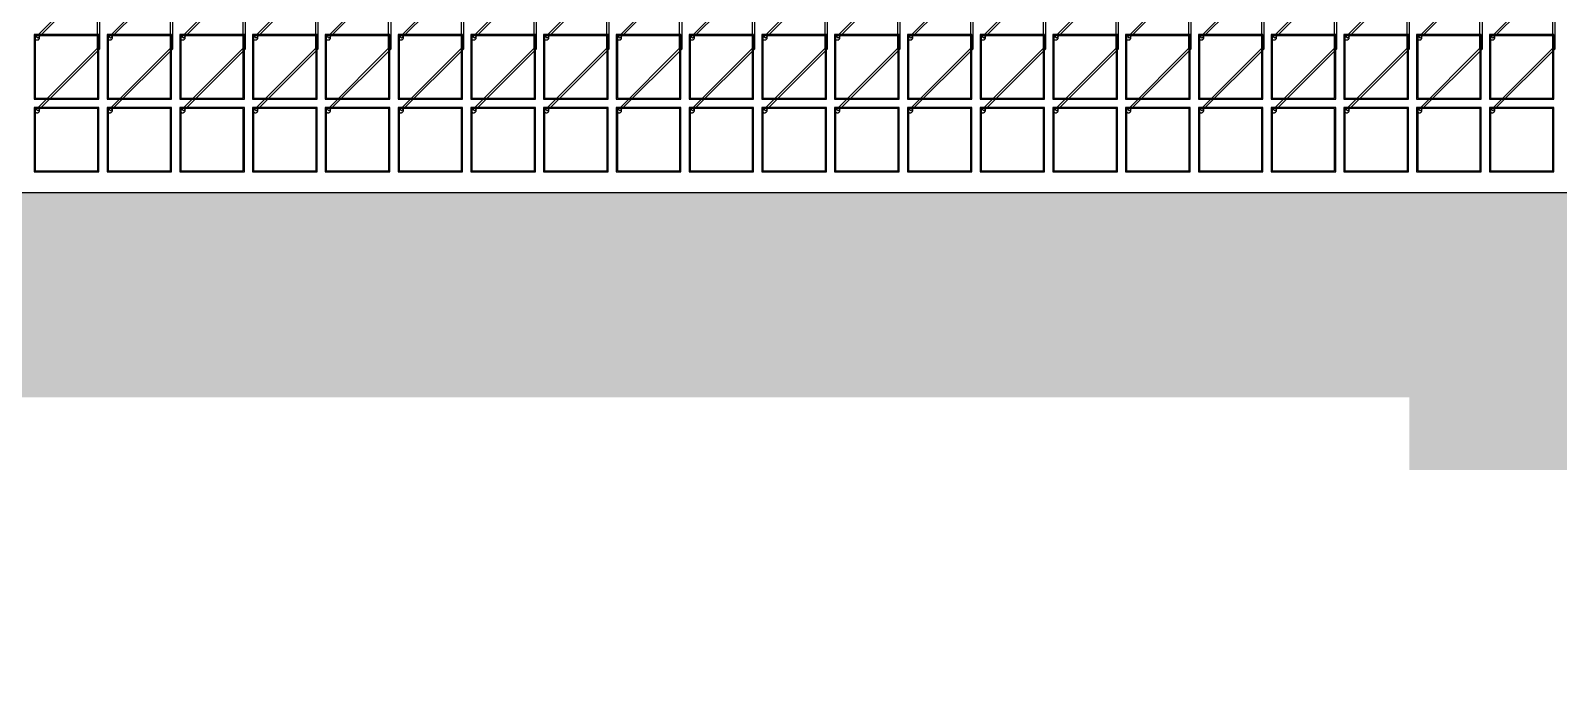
# Model space of a CAD drawing. Header units: metres. Extents: x -1210 to 4965, y 111 to 1966.
# Drawn here: x 351 to 1842, y 111 to 749 of the extents above; entities that cross this region are included whole.
import ezdxf

# ---------------------------------------------------------------- set-up
doc = ezdxf.new("R2010")
doc.units = ezdxf.units.M
for name, color, linetype in [('Etching', 1, 'CONTINUOUS'), ('EtchingPad', 2, 'CONTINUOUS'), ('Metal1', 4, 'CONTINUOUS'), ('Metal2', 3, 'CONTINUOUS'), ('Polyimide', 7, 'CONTINUOUS'), ('Polyimide_Negative', 5, 'CONTINUOUS')]:
    doc.layers.add(name, color=color, linetype=linetype)

msp = doc.modelspace()

# ---------------------------------------------------------------- hatches: boundary and pattern name
at = {"layer": 'Polyimide_Negative'}
h = msp.add_hatch(color=5, dxfattribs=at)
h.paths.add_polyline_path([(-1210.2, 1965.5), (4965.2, 1965.5), (4965.2, 320), (1697, 320), (1697, 391), (-14.1, 391), (-19.7, 378.7), (-34.5, 350.9), (-51.1, 324.3), (-69.4, 298.7), (-89.3, 274.4), (-110.8, 251.5), (-133.7, 230), (-158, 210.1), (-183.5, 191.8), (-210.2, 175.2), (-237.9, 160.4), (-266.5, 147.4), (-295.9, 136.4), (-326, 127.3), (-356.6, 120.1), (-387.6, 115), (-418.8, 111.9), (-450.3, 110.9), (-481.7, 111.9), (-512.9, 115), (-543.9, 120.1), (-574.5, 127.3), (-604.6, 136.4), (-634, 147.4), (-662.6, 160.4), (-690.3, 175.2), (-717, 191.8), (-742.5, 210.1), (-766.8, 230), (-789.7, 251.5), (-811.2, 274.4), (-831.1, 298.7), (-849.4, 324.3), (-866, 350.9), (-880.8, 378.7), (-886.4, 391), (-1210.2, 391), (-1210.2, 1965.5)])
h.paths.add_polyline_path([(-730.2, 591), (-729.7, 572.7), (-727.9, 554.5), (-724.9, 536.4), (-720.7, 518.5), (-715.4, 501), (-708.9, 483.8), (-701.4, 467.2), (-692.7, 451), (-683.1, 435.4), (-672.4, 420.5), (-660.8, 406.4), (-648.2, 393), (-634.9, 380.5), (-620.7, 368.9), (-605.8, 358.2), (-590.3, 348.5), (-574.1, 339.9), (-557.4, 332.3), (-540.3, 325.9), (-522.7, 320.5), (-504.9, 316.4), (-486.8, 313.4), (-468.6, 311.6), (-450.3, 311), (-431.9, 311.6), (-413.7, 313.4), (-395.6, 316.4), (-377.8, 320.5), (-360.2, 325.9), (-343.1, 332.3), (-326.4, 339.9), (-310.3, 348.5), (-294.7, 358.2), (-279.8, 368.9), (-265.6, 380.5), (-252.3, 393), (-239.7, 406.4), (-228.1, 420.5), (-217.4, 435.4), (-207.8, 451), (-199.1, 467.2), (-191.6, 483.8), (-185.1, 501), (-179.8, 518.5), (-175.6, 536.4), (-172.6, 554.5), (-170.8, 572.7), (-170.2, 591), (1897, 591), (1897, 520), (3920.2, 520), (3920.9, 538.6), (3922.7, 557.2), (3925.7, 575.6), (3930, 593.8), (3935.4, 611.6), (3941.9, 629.1), (3949.6, 646.1), (3958.4, 662.5), (3968.3, 678.3), (3979.1, 693.5), (3991, 707.9), (4003.7, 721.5), (4017.3, 734.3), (4031.8, 746.1), (4046.9, 757), (4062.8, 766.8), (4079.2, 775.6), (4096.2, 783.3), (4113.6, 789.9), (4131.5, 795.3), (4149.6, 799.5), (4168.1, 802.6), (4186.6, 804.4), (4205.2, 805), (4223.9, 804.4), (4242.4, 802.6), (4260.9, 799.5), (4279, 795.3), (4296.9, 789.9), (4314.3, 783.3), (4331.3, 775.6), (4347.8, 766.8), (4363.6, 757), (4378.7, 746.1), (4393.2, 734.3), (4406.8, 721.5), (4419.5, 707.9), (4431.4, 693.5), (4442.2, 678.3), (4452.1, 662.5), (4460.9, 646.1), (4468.6, 629.1), (4475.1, 611.6), (4480.5, 593.8), (4484.8, 575.6), (4487.8, 557.2), (4489.6, 538.6), (4490.2, 520), (4765.2, 520), (4765.2, 1765.5), (-1010.2, 1765.5), (-1010.2, 591), (-730.2, 591)], flags=0)

# ---------------------------------------------------------------- linework, layer by layer
at = {"layer": 'Etching'}
for points in [[(360.2, 742.2), (360.2, 742.6), (360.2, 742.9), (360.1, 743.2), (359.9, 743.5), (359.7, 743.8), (359.5, 744), (359.3, 744.2), (359, 744.4), (358.7, 744.6), (358.4, 744.7), (358.1, 744.7), (357.8, 744.8), (357.4, 744.7), (357.1, 744.7), (356.8, 744.6), (356.5, 744.4), (356.2, 744.2), (356, 744), (355.8, 743.8), (355.6, 743.5), (355.4, 743.2), (355.3, 742.9), (355.3, 742.6), (355.2, 742.2), (355.3, 741.9), (355.3, 741.6), (355.4, 741.3), (355.6, 741), (355.8, 740.7), (356, 740.5), (356.2, 740.3), (356.5, 740.1), (356.8, 739.9), (357.1, 739.8), (357.4, 739.8), (357.8, 739.8), (358.1, 739.8), (358.4, 739.8), (358.7, 739.9), (359, 740.1), (359.3, 740.3), (359.5, 740.5), (359.7, 740.7), (359.9, 741), (360.1, 741.3), (360.2, 741.6), (360.2, 741.9), (360.2, 742.2)], [(431.2, 742.2), (431.2, 742.6), (431.2, 742.9), (431.1, 743.2), (430.9, 743.5), (430.7, 743.8), (430.5, 744), (430.3, 744.2), (430, 744.4), (429.7, 744.6), (429.4, 744.7), (429.1, 744.7), (428.8, 744.8), (428.4, 744.7), (428.1, 744.7), (427.8, 744.6), (427.5, 744.4), (427.2, 744.2), (427, 744), (426.8, 743.8), (426.6, 743.5), (426.4, 743.2), (426.3, 742.9), (426.3, 742.6), (426.2, 742.2), (426.3, 741.9), (426.3, 741.6), (426.4, 741.3), (426.6, 741), (426.8, 740.7), (427, 740.5), (427.2, 740.3), (427.5, 740.1), (427.8, 739.9), (428.1, 739.8), (428.4, 739.8), (428.8, 739.8), (429.1, 739.8), (429.4, 739.8), (429.7, 739.9), (430, 740.1), (430.3, 740.3), (430.5, 740.5), (430.7, 740.7), (430.9, 741), (431.1, 741.3), (431.2, 741.6), (431.2, 741.9), (431.2, 742.2)], [(502.2, 742.2), (502.2, 742.6), (502.2, 742.9), (502.1, 743.2), (501.9, 743.5), (501.7, 743.8), (501.5, 744), (501.3, 744.2), (501, 744.4), (500.7, 744.6), (500.4, 744.7), (500.1, 744.7), (499.8, 744.8), (499.4, 744.7), (499.1, 744.7), (498.8, 744.6), (498.5, 744.4), (498.2, 744.2), (498, 744), (497.8, 743.8), (497.6, 743.5), (497.4, 743.2), (497.3, 742.9), (497.3, 742.6), (497.2, 742.2), (497.3, 741.9), (497.3, 741.6), (497.4, 741.3), (497.6, 741), (497.8, 740.7), (498, 740.5), (498.2, 740.3), (498.5, 740.1), (498.8, 739.9), (499.1, 739.8), (499.4, 739.8), (499.8, 739.8), (500.1, 739.8), (500.4, 739.8), (500.7, 739.9), (501, 740.1), (501.3, 740.3), (501.5, 740.5), (501.7, 740.7), (501.9, 741), (502.1, 741.3), (502.2, 741.6), (502.2, 741.9), (502.2, 742.2)], [(573.2, 742.2), (573.2, 742.6), (573.2, 742.9), (573.1, 743.2), (572.9, 743.5), (572.7, 743.8), (572.5, 744), (572.3, 744.2), (572, 744.4), (571.7, 744.6), (571.4, 744.7), (571.1, 744.7), (570.8, 744.8), (570.4, 744.7), (570.1, 744.7), (569.8, 744.6), (569.5, 744.4), (569.2, 744.2), (569, 744), (568.8, 743.8), (568.6, 743.5), (568.4, 743.2), (568.3, 742.9), (568.3, 742.6), (568.2, 742.2), (568.3, 741.9), (568.3, 741.6), (568.4, 741.3), (568.6, 741), (568.8, 740.7), (569, 740.5), (569.2, 740.3), (569.5, 740.1), (569.8, 739.9), (570.1, 739.8), (570.4, 739.8), (570.8, 739.8), (571.1, 739.8), (571.4, 739.8), (571.7, 739.9), (572, 740.1), (572.3, 740.3), (572.5, 740.5), (572.7, 740.7), (572.9, 741), (573.1, 741.3), (573.2, 741.6), (573.2, 741.9), (573.2, 742.2)], [(644.2, 742.2), (644.2, 742.6), (644.2, 742.9), (644.1, 743.2), (643.9, 743.5), (643.7, 743.8), (643.5, 744), (643.3, 744.2), (643, 744.4), (642.7, 744.6), (642.4, 744.7), (642.1, 744.7), (641.8, 744.8), (641.4, 744.7), (641.1, 744.7), (640.8, 744.6), (640.5, 744.4), (640.2, 744.2), (640, 744), (639.8, 743.8), (639.6, 743.5), (639.4, 743.2), (639.3, 742.9), (639.3, 742.6), (639.2, 742.2), (639.3, 741.9), (639.3, 741.6), (639.4, 741.3), (639.6, 741), (639.8, 740.7), (640, 740.5), (640.2, 740.3), (640.5, 740.1), (640.8, 739.9), (641.1, 739.8), (641.4, 739.8), (641.8, 739.8), (642.1, 739.8), (642.4, 739.8), (642.7, 739.9), (643, 740.1), (643.3, 740.3), (643.5, 740.5), (643.7, 740.7), (643.9, 741), (644.1, 741.3), (644.2, 741.6), (644.2, 741.9), (644.2, 742.2)], [(715.2, 742.2), (715.2, 742.6), (715.2, 742.9), (715.1, 743.2), (714.9, 743.5), (714.7, 743.8), (714.5, 744), (714.3, 744.2), (714, 744.4), (713.7, 744.6), (713.4, 744.7), (713.1, 744.7), (712.8, 744.8), (712.4, 744.7), (712.1, 744.7), (711.8, 744.6), (711.5, 744.4), (711.2, 744.2), (711, 744), (710.8, 743.8), (710.6, 743.5), (710.4, 743.2), (710.3, 742.9), (710.3, 742.6), (710.2, 742.2), (710.3, 741.9), (710.3, 741.6), (710.4, 741.3), (710.6, 741), (710.8, 740.7), (711, 740.5), (711.2, 740.3), (711.5, 740.1), (711.8, 739.9), (712.1, 739.8), (712.4, 739.8), (712.8, 739.8), (713.1, 739.8), (713.4, 739.8), (713.7, 739.9), (714, 740.1), (714.3, 740.3), (714.5, 740.5), (714.7, 740.7), (714.9, 741), (715.1, 741.3), (715.2, 741.6), (715.2, 741.9), (715.2, 742.2)], [(786.2, 742.2), (786.2, 742.6), (786.2, 742.9), (786.1, 743.2), (785.9, 743.5), (785.7, 743.8), (785.5, 744), (785.3, 744.2), (785, 744.4), (784.7, 744.6), (784.4, 744.7), (784.1, 744.7), (783.8, 744.8), (783.4, 744.7), (783.1, 744.7), (782.8, 744.6), (782.5, 744.4), (782.2, 744.2), (782, 744), (781.8, 743.8), (781.6, 743.5), (781.4, 743.2), (781.3, 742.9), (781.3, 742.6), (781.2, 742.2), (781.3, 741.9), (781.3, 741.6), (781.4, 741.3), (781.6, 741), (781.8, 740.7), (782, 740.5), (782.2, 740.3), (782.5, 740.1), (782.8, 739.9), (783.1, 739.8), (783.4, 739.8), (783.8, 739.8), (784.1, 739.8), (784.4, 739.8), (784.7, 739.9), (785, 740.1), (785.3, 740.3), (785.5, 740.5), (785.7, 740.7), (785.9, 741), (786.1, 741.3), (786.2, 741.6), (786.2, 741.9), (786.2, 742.2)], [(857.2, 742.2), (857.2, 742.6), (857.2, 742.9), (857.1, 743.2), (856.9, 743.5), (856.7, 743.8), (856.5, 744), (856.3, 744.2), (856, 744.4), (855.7, 744.6), (855.4, 744.7), (855.1, 744.7), (854.8, 744.8), (854.4, 744.7), (854.1, 744.7), (853.8, 744.6), (853.5, 744.4), (853.2, 744.2), (853, 744), (852.8, 743.8), (852.6, 743.5), (852.4, 743.2), (852.3, 742.9), (852.3, 742.6), (852.2, 742.2), (852.3, 741.9), (852.3, 741.6), (852.4, 741.3), (852.6, 741), (852.8, 740.7), (853, 740.5), (853.2, 740.3), (853.5, 740.1), (853.8, 739.9), (854.1, 739.8), (854.4, 739.8), (854.8, 739.8), (855.1, 739.8), (855.4, 739.8), (855.7, 739.9), (856, 740.1), (856.3, 740.3), (856.5, 740.5), (856.7, 740.7), (856.9, 741), (857.1, 741.3), (857.2, 741.6), (857.2, 741.9), (857.2, 742.2)], [(928.2, 742.2), (928.2, 742.6), (928.2, 742.9), (928.1, 743.2), (927.9, 743.5), (927.7, 743.8), (927.5, 744), (927.3, 744.2), (927, 744.4), (926.7, 744.6), (926.4, 744.7), (926.1, 744.7), (925.8, 744.8), (925.4, 744.7), (925.1, 744.7), (924.8, 744.6), (924.5, 744.4), (924.2, 744.2), (924, 744), (923.8, 743.8), (923.6, 743.5), (923.4, 743.2), (923.3, 742.9), (923.3, 742.6), (923.2, 742.2), (923.3, 741.9), (923.3, 741.6), (923.4, 741.3), (923.6, 741), (923.8, 740.7), (924, 740.5), (924.2, 740.3), (924.5, 740.1), (924.8, 739.9), (925.1, 739.8), (925.4, 739.8), (925.8, 739.8), (926.1, 739.8), (926.4, 739.8), (926.7, 739.9), (927, 740.1), (927.3, 740.3), (927.5, 740.5), (927.7, 740.7), (927.9, 741), (928.1, 741.3), (928.2, 741.6), (928.2, 741.9), (928.2, 742.2)], [(999.2, 742.2), (999.2, 742.6), (999.2, 742.9), (999.1, 743.2), (998.9, 743.5), (998.7, 743.8), (998.5, 744), (998.3, 744.2), (998, 744.4), (997.7, 744.6), (997.4, 744.7), (997.1, 744.7), (996.8, 744.8), (996.4, 744.7), (996.1, 744.7), (995.8, 744.6), (995.5, 744.4), (995.2, 744.2), (995, 744), (994.8, 743.8), (994.6, 743.5), (994.4, 743.2), (994.3, 742.9), (994.3, 742.6), (994.2, 742.2), (994.3, 741.9), (994.3, 741.6), (994.4, 741.3), (994.6, 741), (994.8, 740.7), (995, 740.5), (995.2, 740.3), (995.5, 740.1), (995.8, 739.9), (996.1, 739.8), (996.4, 739.8), (996.8, 739.8), (997.1, 739.8), (997.4, 739.8), (997.7, 739.9), (998, 740.1), (998.3, 740.3), (998.5, 740.5), (998.7, 740.7), (998.9, 741), (999.1, 741.3), (999.2, 741.6), (999.2, 741.9), (999.2, 742.2)], [(1070.2, 742.2), (1070.2, 742.6), (1070.2, 742.9), (1070.1, 743.2), (1069.9, 743.5), (1069.7, 743.8), (1069.5, 744), (1069.3, 744.2), (1069, 744.4), (1068.7, 744.6), (1068.4, 744.7), (1068.1, 744.7), (1067.8, 744.8), (1067.4, 744.7), (1067.1, 744.7), (1066.8, 744.6), (1066.5, 744.4), (1066.2, 744.2), (1066, 744), (1065.8, 743.8), (1065.6, 743.5), (1065.4, 743.2), (1065.3, 742.9), (1065.3, 742.6), (1065.2, 742.2), (1065.3, 741.9), (1065.3, 741.6), (1065.4, 741.3), (1065.6, 741), (1065.8, 740.7), (1066, 740.5), (1066.2, 740.3), (1066.5, 740.1), (1066.8, 739.9), (1067.1, 739.8), (1067.4, 739.8), (1067.8, 739.8), (1068.1, 739.8), (1068.4, 739.8), (1068.7, 739.9), (1069, 740.1), (1069.3, 740.3), (1069.5, 740.5), (1069.7, 740.7), (1069.9, 741), (1070.1, 741.3), (1070.2, 741.6), (1070.2, 741.9), (1070.2, 742.2)], [(1141.2, 742.2), (1141.2, 742.6), (1141.2, 742.9), (1141.1, 743.2), (1140.9, 743.5), (1140.7, 743.8), (1140.5, 744), (1140.3, 744.2), (1140, 744.4), (1139.7, 744.6), (1139.4, 744.7), (1139.1, 744.7), (1138.8, 744.8), (1138.4, 744.7), (1138.1, 744.7), (1137.8, 744.6), (1137.5, 744.4), (1137.2, 744.2), (1137, 744), (1136.8, 743.8), (1136.6, 743.5), (1136.4, 743.2), (1136.3, 742.9), (1136.3, 742.6), (1136.2, 742.2), (1136.3, 741.9), (1136.3, 741.6), (1136.4, 741.3), (1136.6, 741), (1136.8, 740.7), (1137, 740.5), (1137.2, 740.3), (1137.5, 740.1), (1137.8, 739.9), (1138.1, 739.8), (1138.4, 739.8), (1138.8, 739.8), (1139.1, 739.8), (1139.4, 739.8), (1139.7, 739.9), (1140, 740.1), (1140.3, 740.3), (1140.5, 740.5), (1140.7, 740.7), (1140.9, 741), (1141.1, 741.3), (1141.2, 741.6), (1141.2, 741.9), (1141.2, 742.2)], [(1212.2, 742.2), (1212.2, 742.6), (1212.2, 742.9), (1212.1, 743.2), (1211.9, 743.5), (1211.7, 743.8), (1211.5, 744), (1211.3, 744.2), (1211, 744.4), (1210.7, 744.6), (1210.4, 744.7), (1210.1, 744.7), (1209.8, 744.8), (1209.4, 744.7), (1209.1, 744.7), (1208.8, 744.6), (1208.5, 744.4), (1208.2, 744.2), (1208, 744), (1207.8, 743.8), (1207.6, 743.5), (1207.4, 743.2), (1207.3, 742.9), (1207.3, 742.6), (1207.2, 742.2), (1207.3, 741.9), (1207.3, 741.6), (1207.4, 741.3), (1207.6, 741), (1207.8, 740.7), (1208, 740.5), (1208.2, 740.3), (1208.5, 740.1), (1208.8, 739.9), (1209.1, 739.8), (1209.4, 739.8), (1209.8, 739.8), (1210.1, 739.8), (1210.4, 739.8), (1210.7, 739.9), (1211, 740.1), (1211.3, 740.3), (1211.5, 740.5), (1211.7, 740.7), (1211.9, 741), (1212.1, 741.3), (1212.2, 741.6), (1212.2, 741.9), (1212.2, 742.2)], [(1283.2, 742.2), (1283.2, 742.6), (1283.2, 742.9), (1283.1, 743.2), (1282.9, 743.5), (1282.7, 743.8), (1282.5, 744), (1282.3, 744.2), (1282, 744.4), (1281.7, 744.6), (1281.4, 744.7), (1281.1, 744.7), (1280.8, 744.8), (1280.4, 744.7), (1280.1, 744.7), (1279.8, 744.6), (1279.5, 744.4), (1279.2, 744.2), (1279, 744), (1278.8, 743.8), (1278.6, 743.5), (1278.4, 743.2), (1278.3, 742.9), (1278.3, 742.6), (1278.2, 742.2), (1278.3, 741.9), (1278.3, 741.6), (1278.4, 741.3), (1278.6, 741), (1278.8, 740.7), (1279, 740.5), (1279.2, 740.3), (1279.5, 740.1), (1279.8, 739.9), (1280.1, 739.8), (1280.4, 739.8), (1280.8, 739.8), (1281.1, 739.8), (1281.4, 739.8), (1281.7, 739.9), (1282, 740.1), (1282.3, 740.3), (1282.5, 740.5), (1282.7, 740.7), (1282.9, 741), (1283.1, 741.3), (1283.2, 741.6), (1283.2, 741.9), (1283.2, 742.2)], [(1354.2, 742.2), (1354.2, 742.6), (1354.2, 742.9), (1354.1, 743.2), (1353.9, 743.5), (1353.7, 743.8), (1353.5, 744), (1353.3, 744.2), (1353, 744.4), (1352.7, 744.6), (1352.4, 744.7), (1352.1, 744.7), (1351.8, 744.8), (1351.4, 744.7), (1351.1, 744.7), (1350.8, 744.6), (1350.5, 744.4), (1350.2, 744.2), (1350, 744), (1349.8, 743.8), (1349.6, 743.5), (1349.4, 743.2), (1349.3, 742.9), (1349.3, 742.6), (1349.2, 742.2), (1349.3, 741.9), (1349.3, 741.6), (1349.4, 741.3), (1349.6, 741), (1349.8, 740.7), (1350, 740.5), (1350.2, 740.3), (1350.5, 740.1), (1350.8, 739.9), (1351.1, 739.8), (1351.4, 739.8), (1351.8, 739.8), (1352.1, 739.8), (1352.4, 739.8), (1352.7, 739.9), (1353, 740.1), (1353.3, 740.3), (1353.5, 740.5), (1353.7, 740.7), (1353.9, 741), (1354.1, 741.3), (1354.2, 741.6), (1354.2, 741.9), (1354.2, 742.2)], [(1425.2, 742.2), (1425.2, 742.6), (1425.2, 742.9), (1425.1, 743.2), (1424.9, 743.5), (1424.7, 743.8), (1424.5, 744), (1424.3, 744.2), (1424, 744.4), (1423.7, 744.6), (1423.4, 744.7), (1423.1, 744.7), (1422.8, 744.8), (1422.4, 744.7), (1422.1, 744.7), (1421.8, 744.6), (1421.5, 744.4), (1421.2, 744.2), (1421, 744), (1420.8, 743.8), (1420.6, 743.5), (1420.4, 743.2), (1420.3, 742.9), (1420.3, 742.6), (1420.2, 742.2), (1420.3, 741.9), (1420.3, 741.6), (1420.4, 741.3), (1420.6, 741), (1420.8, 740.7), (1421, 740.5), (1421.2, 740.3), (1421.5, 740.1), (1421.8, 739.9), (1422.1, 739.8), (1422.4, 739.8), (1422.8, 739.8), (1423.1, 739.8), (1423.4, 739.8), (1423.7, 739.9), (1424, 740.1), (1424.3, 740.3), (1424.5, 740.5), (1424.7, 740.7), (1424.9, 741), (1425.1, 741.3), (1425.2, 741.6), (1425.2, 741.9), (1425.2, 742.2)], [(1496.2, 742.2), (1496.2, 742.6), (1496.2, 742.9), (1496.1, 743.2), (1495.9, 743.5), (1495.7, 743.8), (1495.5, 744), (1495.3, 744.2), (1495, 744.4), (1494.7, 744.6), (1494.4, 744.7), (1494.1, 744.7), (1493.8, 744.8), (1493.4, 744.7), (1493.1, 744.7), (1492.8, 744.6), (1492.5, 744.4), (1492.2, 744.2), (1492, 744), (1491.8, 743.8), (1491.6, 743.5), (1491.4, 743.2), (1491.3, 742.9), (1491.3, 742.6), (1491.2, 742.2), (1491.3, 741.9), (1491.3, 741.6), (1491.4, 741.3), (1491.6, 741), (1491.8, 740.7), (1492, 740.5), (1492.2, 740.3), (1492.5, 740.1), (1492.8, 739.9), (1493.1, 739.8), (1493.4, 739.8), (1493.8, 739.8), (1494.1, 739.8), (1494.4, 739.8), (1494.7, 739.9), (1495, 740.1), (1495.3, 740.3), (1495.5, 740.5), (1495.7, 740.7), (1495.9, 741), (1496.1, 741.3), (1496.2, 741.6), (1496.2, 741.9), (1496.2, 742.2)], [(1567.2, 742.2), (1567.2, 742.6), (1567.2, 742.9), (1567.1, 743.2), (1566.9, 743.5), (1566.7, 743.8), (1566.5, 744), (1566.3, 744.2), (1566, 744.4), (1565.7, 744.6), (1565.4, 744.7), (1565.1, 744.7), (1564.8, 744.8), (1564.4, 744.7), (1564.1, 744.7), (1563.8, 744.6), (1563.5, 744.4), (1563.2, 744.2), (1563, 744), (1562.8, 743.8), (1562.6, 743.5), (1562.4, 743.2), (1562.3, 742.9), (1562.3, 742.6), (1562.2, 742.2), (1562.3, 741.9), (1562.3, 741.6), (1562.4, 741.3), (1562.6, 741), (1562.8, 740.7), (1563, 740.5), (1563.2, 740.3), (1563.5, 740.1), (1563.8, 739.9), (1564.1, 739.8), (1564.4, 739.8), (1564.8, 739.8), (1565.1, 739.8), (1565.4, 739.8), (1565.7, 739.9), (1566, 740.1), (1566.3, 740.3), (1566.5, 740.5), (1566.7, 740.7), (1566.9, 741), (1567.1, 741.3), (1567.2, 741.6), (1567.2, 741.9), (1567.2, 742.2)], [(1638.2, 742.2), (1638.2, 742.6), (1638.2, 742.9), (1638.1, 743.2), (1637.9, 743.5), (1637.7, 743.8), (1637.5, 744), (1637.3, 744.2), (1637, 744.4), (1636.7, 744.6), (1636.4, 744.7), (1636.1, 744.7), (1635.8, 744.8), (1635.4, 744.7), (1635.1, 744.7), (1634.8, 744.6), (1634.5, 744.4), (1634.2, 744.2), (1634, 744), (1633.8, 743.8), (1633.6, 743.5), (1633.4, 743.2), (1633.3, 742.9), (1633.3, 742.6), (1633.2, 742.2), (1633.3, 741.9), (1633.3, 741.6), (1633.4, 741.3), (1633.6, 741), (1633.8, 740.7), (1634, 740.5), (1634.2, 740.3), (1634.5, 740.1), (1634.8, 739.9), (1635.1, 739.8), (1635.4, 739.8), (1635.8, 739.8), (1636.1, 739.8), (1636.4, 739.8), (1636.7, 739.9), (1637, 740.1), (1637.3, 740.3), (1637.5, 740.5), (1637.7, 740.7), (1637.9, 741), (1638.1, 741.3), (1638.2, 741.6), (1638.2, 741.9), (1638.2, 742.2)], [(1709.2, 742.2), (1709.2, 742.6), (1709.2, 742.9), (1709.1, 743.2), (1708.9, 743.5), (1708.7, 743.8), (1708.5, 744), (1708.3, 744.2), (1708, 744.4), (1707.7, 744.6), (1707.4, 744.7), (1707.1, 744.7), (1706.8, 744.8), (1706.4, 744.7), (1706.1, 744.7), (1705.8, 744.6), (1705.5, 744.4), (1705.2, 744.2), (1705, 744), (1704.8, 743.8), (1704.6, 743.5), (1704.4, 743.2), (1704.3, 742.9), (1704.3, 742.6), (1704.2, 742.2), (1704.3, 741.9), (1704.3, 741.6), (1704.4, 741.3), (1704.6, 741), (1704.8, 740.7), (1705, 740.5), (1705.2, 740.3), (1705.5, 740.1), (1705.8, 739.9), (1706.1, 739.8), (1706.4, 739.8), (1706.8, 739.8), (1707.1, 739.8), (1707.4, 739.8), (1707.7, 739.9), (1708, 740.1), (1708.3, 740.3), (1708.5, 740.5), (1708.7, 740.7), (1708.9, 741), (1709.1, 741.3), (1709.2, 741.6), (1709.2, 741.9), (1709.2, 742.2)], [(1780.2, 742.2), (1780.2, 742.6), (1780.2, 742.9), (1780.1, 743.2), (1779.9, 743.5), (1779.7, 743.8), (1779.5, 744), (1779.3, 744.2), (1779, 744.4), (1778.7, 744.6), (1778.4, 744.7), (1778.1, 744.7), (1777.8, 744.8), (1777.4, 744.7), (1777.1, 744.7), (1776.8, 744.6), (1776.5, 744.4), (1776.2, 744.2), (1776, 744), (1775.8, 743.8), (1775.6, 743.5), (1775.4, 743.2), (1775.3, 742.9), (1775.3, 742.6), (1775.2, 742.2), (1775.3, 741.9), (1775.3, 741.6), (1775.4, 741.3), (1775.6, 741), (1775.8, 740.7), (1776, 740.5), (1776.2, 740.3), (1776.5, 740.1), (1776.8, 739.9), (1777.1, 739.8), (1777.4, 739.8), (1777.8, 739.8), (1778.1, 739.8), (1778.4, 739.8), (1778.7, 739.9), (1779, 740.1), (1779.3, 740.3), (1779.5, 740.5), (1779.7, 740.7), (1779.9, 741), (1780.1, 741.3), (1780.2, 741.6), (1780.2, 741.9), (1780.2, 742.2)], [(360.2, 671.2), (360.2, 671.6), (360.2, 671.9), (360.1, 672.2), (359.9, 672.5), (359.7, 672.8), (359.5, 673), (359.3, 673.2), (359, 673.4), (358.7, 673.6), (358.4, 673.7), (358.1, 673.7), (357.8, 673.8), (357.4, 673.7), (357.1, 673.7), (356.8, 673.6), (356.5, 673.4), (356.2, 673.2), (356, 673), (355.8, 672.8), (355.6, 672.5), (355.4, 672.2), (355.3, 671.9), (355.3, 671.6), (355.2, 671.2), (355.3, 670.9), (355.3, 670.6), (355.4, 670.3), (355.6, 670), (355.8, 669.7), (356, 669.5), (356.2, 669.3), (356.5, 669.1), (356.8, 668.9), (357.1, 668.8), (357.4, 668.8), (357.8, 668.8), (358.1, 668.8), (358.4, 668.8), (358.7, 668.9), (359, 669.1), (359.3, 669.3), (359.5, 669.5), (359.7, 669.7), (359.9, 670), (360.1, 670.3), (360.2, 670.6), (360.2, 670.9), (360.2, 671.2)], [(431.2, 671.2), (431.2, 671.6), (431.2, 671.9), (431.1, 672.2), (430.9, 672.5), (430.7, 672.8), (430.5, 673), (430.3, 673.2), (430, 673.4), (429.7, 673.6), (429.4, 673.7), (429.1, 673.7), (428.8, 673.8), (428.4, 673.7), (428.1, 673.7), (427.8, 673.6), (427.5, 673.4), (427.2, 673.2), (427, 673), (426.8, 672.8), (426.6, 672.5), (426.4, 672.2), (426.3, 671.9), (426.3, 671.6), (426.2, 671.2), (426.3, 670.9), (426.3, 670.6), (426.4, 670.3), (426.6, 670), (426.8, 669.7), (427, 669.5), (427.2, 669.3), (427.5, 669.1), (427.8, 668.9), (428.1, 668.8), (428.4, 668.8), (428.8, 668.8), (429.1, 668.8), (429.4, 668.8), (429.7, 668.9), (430, 669.1), (430.3, 669.3), (430.5, 669.5), (430.7, 669.7), (430.9, 670), (431.1, 670.3), (431.2, 670.6), (431.2, 670.9), (431.2, 671.2)], [(502.2, 671.2), (502.2, 671.6), (502.2, 671.9), (502.1, 672.2), (501.9, 672.5), (501.7, 672.8), (501.5, 673), (501.3, 673.2), (501, 673.4), (500.7, 673.6), (500.4, 673.7), (500.1, 673.7), (499.8, 673.8), (499.4, 673.7), (499.1, 673.7), (498.8, 673.6), (498.5, 673.4), (498.2, 673.2), (498, 673), (497.8, 672.8), (497.6, 672.5), (497.4, 672.2), (497.3, 671.9), (497.3, 671.6), (497.2, 671.2), (497.3, 670.9), (497.3, 670.6), (497.4, 670.3), (497.6, 670), (497.8, 669.7), (498, 669.5), (498.2, 669.3), (498.5, 669.1), (498.8, 668.9), (499.1, 668.8), (499.4, 668.8), (499.8, 668.8), (500.1, 668.8), (500.4, 668.8), (500.7, 668.9), (501, 669.1), (501.3, 669.3), (501.5, 669.5), (501.7, 669.7), (501.9, 670), (502.1, 670.3), (502.2, 670.6), (502.2, 670.9), (502.2, 671.2)], [(573.2, 671.2), (573.2, 671.6), (573.2, 671.9), (573.1, 672.2), (572.9, 672.5), (572.7, 672.8), (572.5, 673), (572.3, 673.2), (572, 673.4), (571.7, 673.6), (571.4, 673.7), (571.1, 673.7), (570.8, 673.8), (570.4, 673.7), (570.1, 673.7), (569.8, 673.6), (569.5, 673.4), (569.2, 673.2), (569, 673), (568.8, 672.8), (568.6, 672.5), (568.4, 672.2), (568.3, 671.9), (568.3, 671.6), (568.2, 671.2), (568.3, 670.9), (568.3, 670.6), (568.4, 670.3), (568.6, 670), (568.8, 669.7), (569, 669.5), (569.2, 669.3), (569.5, 669.1), (569.8, 668.9), (570.1, 668.8), (570.4, 668.8), (570.8, 668.8), (571.1, 668.8), (571.4, 668.8), (571.7, 668.9), (572, 669.1), (572.3, 669.3), (572.5, 669.5), (572.7, 669.7), (572.9, 670), (573.1, 670.3), (573.2, 670.6), (573.2, 670.9), (573.2, 671.2)], [(644.2, 671.2), (644.2, 671.6), (644.2, 671.9), (644.1, 672.2), (643.9, 672.5), (643.7, 672.8), (643.5, 673), (643.3, 673.2), (643, 673.4), (642.7, 673.6), (642.4, 673.7), (642.1, 673.7), (641.8, 673.8), (641.4, 673.7), (641.1, 673.7), (640.8, 673.6), (640.5, 673.4), (640.2, 673.2), (640, 673), (639.8, 672.8), (639.6, 672.5), (639.4, 672.2), (639.3, 671.9), (639.3, 671.6), (639.2, 671.2), (639.3, 670.9), (639.3, 670.6), (639.4, 670.3), (639.6, 670), (639.8, 669.7), (640, 669.5), (640.2, 669.3), (640.5, 669.1), (640.8, 668.9), (641.1, 668.8), (641.4, 668.8), (641.8, 668.8), (642.1, 668.8), (642.4, 668.8), (642.7, 668.9), (643, 669.1), (643.3, 669.3), (643.5, 669.5), (643.7, 669.7), (643.9, 670), (644.1, 670.3), (644.2, 670.6), (644.2, 670.9), (644.2, 671.2)], [(715.2, 671.2), (715.2, 671.6), (715.2, 671.9), (715.1, 672.2), (714.9, 672.5), (714.7, 672.8), (714.5, 673), (714.3, 673.2), (714, 673.4), (713.7, 673.6), (713.4, 673.7), (713.1, 673.7), (712.8, 673.8), (712.4, 673.7), (712.1, 673.7), (711.8, 673.6), (711.5, 673.4), (711.2, 673.2), (711, 673), (710.8, 672.8), (710.6, 672.5), (710.4, 672.2), (710.3, 671.9), (710.3, 671.6), (710.2, 671.2), (710.3, 670.9), (710.3, 670.6), (710.4, 670.3), (710.6, 670), (710.8, 669.7), (711, 669.5), (711.2, 669.3), (711.5, 669.1), (711.8, 668.9), (712.1, 668.8), (712.4, 668.8), (712.8, 668.8), (713.1, 668.8), (713.4, 668.8), (713.7, 668.9), (714, 669.1), (714.3, 669.3), (714.5, 669.5), (714.7, 669.7), (714.9, 670), (715.1, 670.3), (715.2, 670.6), (715.2, 670.9), (715.2, 671.2)], [(786.2, 671.2), (786.2, 671.6), (786.2, 671.9), (786.1, 672.2), (785.9, 672.5), (785.7, 672.8), (785.5, 673), (785.3, 673.2), (785, 673.4), (784.7, 673.6), (784.4, 673.7), (784.1, 673.7), (783.8, 673.8), (783.4, 673.7), (783.1, 673.7), (782.8, 673.6), (782.5, 673.4), (782.2, 673.2), (782, 673), (781.8, 672.8), (781.6, 672.5), (781.4, 672.2), (781.3, 671.9), (781.3, 671.6), (781.2, 671.2), (781.3, 670.9), (781.3, 670.6), (781.4, 670.3), (781.6, 670), (781.8, 669.7), (782, 669.5), (782.2, 669.3), (782.5, 669.1), (782.8, 668.9), (783.1, 668.8), (783.4, 668.8), (783.8, 668.8), (784.1, 668.8), (784.4, 668.8), (784.7, 668.9), (785, 669.1), (785.3, 669.3), (785.5, 669.5), (785.7, 669.7), (785.9, 670), (786.1, 670.3), (786.2, 670.6), (786.2, 670.9), (786.2, 671.2)], [(857.2, 671.2), (857.2, 671.6), (857.2, 671.9), (857.1, 672.2), (856.9, 672.5), (856.7, 672.8), (856.5, 673), (856.3, 673.2), (856, 673.4), (855.7, 673.6), (855.4, 673.7), (855.1, 673.7), (854.8, 673.8), (854.4, 673.7), (854.1, 673.7), (853.8, 673.6), (853.5, 673.4), (853.2, 673.2), (853, 673), (852.8, 672.8), (852.6, 672.5), (852.4, 672.2), (852.3, 671.9), (852.3, 671.6), (852.2, 671.2), (852.3, 670.9), (852.3, 670.6), (852.4, 670.3), (852.6, 670), (852.8, 669.7), (853, 669.5), (853.2, 669.3), (853.5, 669.1), (853.8, 668.9), (854.1, 668.8), (854.4, 668.8), (854.8, 668.8), (855.1, 668.8), (855.4, 668.8), (855.7, 668.9), (856, 669.1), (856.3, 669.3), (856.5, 669.5), (856.7, 669.7), (856.9, 670), (857.1, 670.3), (857.2, 670.6), (857.2, 670.9), (857.2, 671.2)], [(928.2, 671.2), (928.2, 671.6), (928.2, 671.9), (928.1, 672.2), (927.9, 672.5), (927.7, 672.8), (927.5, 673), (927.3, 673.2), (927, 673.4), (926.7, 673.6), (926.4, 673.7), (926.1, 673.7), (925.8, 673.8), (925.4, 673.7), (925.1, 673.7), (924.8, 673.6), (924.5, 673.4), (924.2, 673.2), (924, 673), (923.8, 672.8), (923.6, 672.5), (923.4, 672.2), (923.3, 671.9), (923.3, 671.6), (923.2, 671.2), (923.3, 670.9), (923.3, 670.6), (923.4, 670.3), (923.6, 670), (923.8, 669.7), (924, 669.5), (924.2, 669.3), (924.5, 669.1), (924.8, 668.9), (925.1, 668.8), (925.4, 668.8), (925.8, 668.8), (926.1, 668.8), (926.4, 668.8), (926.7, 668.9), (927, 669.1), (927.3, 669.3), (927.5, 669.5), (927.7, 669.7), (927.9, 670), (928.1, 670.3), (928.2, 670.6), (928.2, 670.9), (928.2, 671.2)], [(999.2, 671.2), (999.2, 671.6), (999.2, 671.9), (999.1, 672.2), (998.9, 672.5), (998.7, 672.8), (998.5, 673), (998.3, 673.2), (998, 673.4), (997.7, 673.6), (997.4, 673.7), (997.1, 673.7), (996.8, 673.8), (996.4, 673.7), (996.1, 673.7), (995.8, 673.6), (995.5, 673.4), (995.2, 673.2), (995, 673), (994.8, 672.8), (994.6, 672.5), (994.4, 672.2), (994.3, 671.9), (994.3, 671.6), (994.2, 671.2), (994.3, 670.9), (994.3, 670.6), (994.4, 670.3), (994.6, 670), (994.8, 669.7), (995, 669.5), (995.2, 669.3), (995.5, 669.1), (995.8, 668.9), (996.1, 668.8), (996.4, 668.8), (996.8, 668.8), (997.1, 668.8), (997.4, 668.8), (997.7, 668.9), (998, 669.1), (998.3, 669.3), (998.5, 669.5), (998.7, 669.7), (998.9, 670), (999.1, 670.3), (999.2, 670.6), (999.2, 670.9), (999.2, 671.2)], [(1070.2, 671.2), (1070.2, 671.6), (1070.2, 671.9), (1070.1, 672.2), (1069.9, 672.5), (1069.7, 672.8), (1069.5, 673), (1069.3, 673.2), (1069, 673.4), (1068.7, 673.6), (1068.4, 673.7), (1068.1, 673.7), (1067.8, 673.8), (1067.4, 673.7), (1067.1, 673.7), (1066.8, 673.6), (1066.5, 673.4), (1066.2, 673.2), (1066, 673), (1065.8, 672.8), (1065.6, 672.5), (1065.4, 672.2), (1065.3, 671.9), (1065.3, 671.6), (1065.2, 671.2), (1065.3, 670.9), (1065.3, 670.6), (1065.4, 670.3), (1065.6, 670), (1065.8, 669.7), (1066, 669.5), (1066.2, 669.3), (1066.5, 669.1), (1066.8, 668.9), (1067.1, 668.8), (1067.4, 668.8), (1067.8, 668.8), (1068.1, 668.8), (1068.4, 668.8), (1068.7, 668.9), (1069, 669.1), (1069.3, 669.3), (1069.5, 669.5), (1069.7, 669.7), (1069.9, 670), (1070.1, 670.3), (1070.2, 670.6), (1070.2, 670.9), (1070.2, 671.2)], [(1141.2, 671.2), (1141.2, 671.6), (1141.2, 671.9), (1141.1, 672.2), (1140.9, 672.5), (1140.7, 672.8), (1140.5, 673), (1140.3, 673.2), (1140, 673.4), (1139.7, 673.6), (1139.4, 673.7), (1139.1, 673.7), (1138.8, 673.8), (1138.4, 673.7), (1138.1, 673.7), (1137.8, 673.6), (1137.5, 673.4), (1137.2, 673.2), (1137, 673), (1136.8, 672.8), (1136.6, 672.5), (1136.4, 672.2), (1136.3, 671.9), (1136.3, 671.6), (1136.2, 671.2), (1136.3, 670.9), (1136.3, 670.6), (1136.4, 670.3), (1136.6, 670), (1136.8, 669.7), (1137, 669.5), (1137.2, 669.3), (1137.5, 669.1), (1137.8, 668.9), (1138.1, 668.8), (1138.4, 668.8), (1138.8, 668.8), (1139.1, 668.8), (1139.4, 668.8), (1139.7, 668.9), (1140, 669.1), (1140.3, 669.3), (1140.5, 669.5), (1140.7, 669.7), (1140.9, 670), (1141.1, 670.3), (1141.2, 670.6), (1141.2, 670.9), (1141.2, 671.2)], [(1212.2, 671.2), (1212.2, 671.6), (1212.2, 671.9), (1212.1, 672.2), (1211.9, 672.5), (1211.7, 672.8), (1211.5, 673), (1211.3, 673.2), (1211, 673.4), (1210.7, 673.6), (1210.4, 673.7), (1210.1, 673.7), (1209.8, 673.8), (1209.4, 673.7), (1209.1, 673.7), (1208.8, 673.6), (1208.5, 673.4), (1208.2, 673.2), (1208, 673), (1207.8, 672.8), (1207.6, 672.5), (1207.4, 672.2), (1207.3, 671.9), (1207.3, 671.6), (1207.2, 671.2), (1207.3, 670.9), (1207.3, 670.6), (1207.4, 670.3), (1207.6, 670), (1207.8, 669.7), (1208, 669.5), (1208.2, 669.3), (1208.5, 669.1), (1208.8, 668.9), (1209.1, 668.8), (1209.4, 668.8), (1209.8, 668.8), (1210.1, 668.8), (1210.4, 668.8), (1210.7, 668.9), (1211, 669.1), (1211.3, 669.3), (1211.5, 669.5), (1211.7, 669.7), (1211.9, 670), (1212.1, 670.3), (1212.2, 670.6), (1212.2, 670.9), (1212.2, 671.2)], [(1283.2, 671.2), (1283.2, 671.6), (1283.2, 671.9), (1283.1, 672.2), (1282.9, 672.5), (1282.7, 672.8), (1282.5, 673), (1282.3, 673.2), (1282, 673.4), (1281.7, 673.6), (1281.4, 673.7), (1281.1, 673.7), (1280.8, 673.8), (1280.4, 673.7), (1280.1, 673.7), (1279.8, 673.6), (1279.5, 673.4), (1279.2, 673.2), (1279, 673), (1278.8, 672.8), (1278.6, 672.5), (1278.4, 672.2), (1278.3, 671.9), (1278.3, 671.6), (1278.2, 671.2), (1278.3, 670.9), (1278.3, 670.6), (1278.4, 670.3), (1278.6, 670), (1278.8, 669.7), (1279, 669.5), (1279.2, 669.3), (1279.5, 669.1), (1279.8, 668.9), (1280.1, 668.8), (1280.4, 668.8), (1280.8, 668.8), (1281.1, 668.8), (1281.4, 668.8), (1281.7, 668.9), (1282, 669.1), (1282.3, 669.3), (1282.5, 669.5), (1282.7, 669.7), (1282.9, 670), (1283.1, 670.3), (1283.2, 670.6), (1283.2, 670.9), (1283.2, 671.2)], [(1354.2, 671.2), (1354.2, 671.6), (1354.2, 671.9), (1354.1, 672.2), (1353.9, 672.5), (1353.7, 672.8), (1353.5, 673), (1353.3, 673.2), (1353, 673.4), (1352.7, 673.6), (1352.4, 673.7), (1352.1, 673.7), (1351.8, 673.8), (1351.4, 673.7), (1351.1, 673.7), (1350.8, 673.6), (1350.5, 673.4), (1350.2, 673.2), (1350, 673), (1349.8, 672.8), (1349.6, 672.5), (1349.4, 672.2), (1349.3, 671.9), (1349.3, 671.6), (1349.2, 671.2), (1349.3, 670.9), (1349.3, 670.6), (1349.4, 670.3), (1349.6, 670), (1349.8, 669.7), (1350, 669.5), (1350.2, 669.3), (1350.5, 669.1), (1350.8, 668.9), (1351.1, 668.8), (1351.4, 668.8), (1351.8, 668.8), (1352.1, 668.8), (1352.4, 668.8), (1352.7, 668.9), (1353, 669.1), (1353.3, 669.3), (1353.5, 669.5), (1353.7, 669.7), (1353.9, 670), (1354.1, 670.3), (1354.2, 670.6), (1354.2, 670.9), (1354.2, 671.2)], [(1425.2, 671.2), (1425.2, 671.6), (1425.2, 671.9), (1425.1, 672.2), (1424.9, 672.5), (1424.7, 672.8), (1424.5, 673), (1424.3, 673.2), (1424, 673.4), (1423.7, 673.6), (1423.4, 673.7), (1423.1, 673.7), (1422.8, 673.8), (1422.4, 673.7), (1422.1, 673.7), (1421.8, 673.6), (1421.5, 673.4), (1421.2, 673.2), (1421, 673), (1420.8, 672.8), (1420.6, 672.5), (1420.4, 672.2), (1420.3, 671.9), (1420.3, 671.6), (1420.2, 671.2), (1420.3, 670.9), (1420.3, 670.6), (1420.4, 670.3), (1420.6, 670), (1420.8, 669.7), (1421, 669.5), (1421.2, 669.3), (1421.5, 669.1), (1421.8, 668.9), (1422.1, 668.8), (1422.4, 668.8), (1422.8, 668.8), (1423.1, 668.8), (1423.4, 668.8), (1423.7, 668.9), (1424, 669.1), (1424.3, 669.3), (1424.5, 669.5), (1424.7, 669.7), (1424.9, 670), (1425.1, 670.3), (1425.2, 670.6), (1425.2, 670.9), (1425.2, 671.2)], [(1496.2, 671.2), (1496.2, 671.6), (1496.2, 671.9), (1496.1, 672.2), (1495.9, 672.5), (1495.7, 672.8), (1495.5, 673), (1495.3, 673.2), (1495, 673.4), (1494.7, 673.6), (1494.4, 673.7), (1494.1, 673.7), (1493.8, 673.8), (1493.4, 673.7), (1493.1, 673.7), (1492.8, 673.6), (1492.5, 673.4), (1492.2, 673.2), (1492, 673), (1491.8, 672.8), (1491.6, 672.5), (1491.4, 672.2), (1491.3, 671.9), (1491.3, 671.6), (1491.2, 671.2), (1491.3, 670.9), (1491.3, 670.6), (1491.4, 670.3), (1491.6, 670), (1491.8, 669.7), (1492, 669.5), (1492.2, 669.3), (1492.5, 669.1), (1492.8, 668.9), (1493.1, 668.8), (1493.4, 668.8), (1493.8, 668.8), (1494.1, 668.8), (1494.4, 668.8), (1494.7, 668.9), (1495, 669.1), (1495.3, 669.3), (1495.5, 669.5), (1495.7, 669.7), (1495.9, 670), (1496.1, 670.3), (1496.2, 670.6), (1496.2, 670.9), (1496.2, 671.2)], [(1567.2, 671.2), (1567.2, 671.6), (1567.2, 671.9), (1567.1, 672.2), (1566.9, 672.5), (1566.7, 672.8), (1566.5, 673), (1566.3, 673.2), (1566, 673.4), (1565.7, 673.6), (1565.4, 673.7), (1565.1, 673.7), (1564.8, 673.8), (1564.4, 673.7), (1564.1, 673.7), (1563.8, 673.6), (1563.5, 673.4), (1563.2, 673.2), (1563, 673), (1562.8, 672.8), (1562.6, 672.5), (1562.4, 672.2), (1562.3, 671.9), (1562.3, 671.6), (1562.2, 671.2), (1562.3, 670.9), (1562.3, 670.6), (1562.4, 670.3), (1562.6, 670), (1562.8, 669.7), (1563, 669.5), (1563.2, 669.3), (1563.5, 669.1), (1563.8, 668.9), (1564.1, 668.8), (1564.4, 668.8), (1564.8, 668.8), (1565.1, 668.8), (1565.4, 668.8), (1565.7, 668.9), (1566, 669.1), (1566.3, 669.3), (1566.5, 669.5), (1566.7, 669.7), (1566.9, 670), (1567.1, 670.3), (1567.2, 670.6), (1567.2, 670.9), (1567.2, 671.2)], [(1638.2, 671.2), (1638.2, 671.6), (1638.2, 671.9), (1638.1, 672.2), (1637.9, 672.5), (1637.7, 672.8), (1637.5, 673), (1637.3, 673.2), (1637, 673.4), (1636.7, 673.6), (1636.4, 673.7), (1636.1, 673.7), (1635.8, 673.8), (1635.4, 673.7), (1635.1, 673.7), (1634.8, 673.6), (1634.5, 673.4), (1634.2, 673.2), (1634, 673), (1633.8, 672.8), (1633.6, 672.5), (1633.4, 672.2), (1633.3, 671.9), (1633.3, 671.6), (1633.2, 671.2), (1633.3, 670.9), (1633.3, 670.6), (1633.4, 670.3), (1633.6, 670), (1633.8, 669.7), (1634, 669.5), (1634.2, 669.3), (1634.5, 669.1), (1634.8, 668.9), (1635.1, 668.8), (1635.4, 668.8), (1635.8, 668.8), (1636.1, 668.8), (1636.4, 668.8), (1636.7, 668.9), (1637, 669.1), (1637.3, 669.3), (1637.5, 669.5), (1637.7, 669.7), (1637.9, 670), (1638.1, 670.3), (1638.2, 670.6), (1638.2, 670.9), (1638.2, 671.2)], [(1709.2, 671.2), (1709.2, 671.6), (1709.2, 671.9), (1709.1, 672.2), (1708.9, 672.5), (1708.7, 672.8), (1708.5, 673), (1708.3, 673.2), (1708, 673.4), (1707.7, 673.6), (1707.4, 673.7), (1707.1, 673.7), (1706.8, 673.8), (1706.4, 673.7), (1706.1, 673.7), (1705.8, 673.6), (1705.5, 673.4), (1705.2, 673.2), (1705, 673), (1704.8, 672.8), (1704.6, 672.5), (1704.4, 672.2), (1704.3, 671.9), (1704.3, 671.6), (1704.2, 671.2), (1704.3, 670.9), (1704.3, 670.6), (1704.4, 670.3), (1704.6, 670), (1704.8, 669.7), (1705, 669.5), (1705.2, 669.3), (1705.5, 669.1), (1705.8, 668.9), (1706.1, 668.8), (1706.4, 668.8), (1706.8, 668.8), (1707.1, 668.8), (1707.4, 668.8), (1707.7, 668.9), (1708, 669.1), (1708.3, 669.3), (1708.5, 669.5), (1708.7, 669.7), (1708.9, 670), (1709.1, 670.3), (1709.2, 670.6), (1709.2, 670.9), (1709.2, 671.2)], [(1780.2, 671.2), (1780.2, 671.6), (1780.2, 671.9), (1780.1, 672.2), (1779.9, 672.5), (1779.7, 672.8), (1779.5, 673), (1779.3, 673.2), (1779, 673.4), (1778.7, 673.6), (1778.4, 673.7), (1778.1, 673.7), (1777.8, 673.8), (1777.4, 673.7), (1777.1, 673.7), (1776.8, 673.6), (1776.5, 673.4), (1776.2, 673.2), (1776, 673), (1775.8, 672.8), (1775.6, 672.5), (1775.4, 672.2), (1775.3, 671.9), (1775.3, 671.6), (1775.2, 671.2), (1775.3, 670.9), (1775.3, 670.6), (1775.4, 670.3), (1775.6, 670), (1775.8, 669.7), (1776, 669.5), (1776.2, 669.3), (1776.5, 669.1), (1776.8, 668.9), (1777.1, 668.8), (1777.4, 668.8), (1777.8, 668.8), (1778.1, 668.8), (1778.4, 668.8), (1778.7, 668.9), (1779, 669.1), (1779.3, 669.3), (1779.5, 669.5), (1779.7, 669.7), (1779.9, 670), (1780.1, 670.3), (1780.2, 670.6), (1780.2, 670.9), (1780.2, 671.2)]]:
    msp.add_lwpolyline(points, close=True, dxfattribs=at)
at = {"layer": 'EtchingPad'}
for points in [[(356, 683), (417, 683), (417, 744), (356, 744), (356, 683)], [(427, 683), (488, 683), (488, 744), (427, 744), (427, 683)], [(498, 683), (559, 683), (559, 744), (498, 744), (498, 683)], [(569, 683), (630, 683), (630, 744), (569, 744), (569, 683)], [(640, 683), (701, 683), (701, 744), (640, 744), (640, 683)], [(711, 683), (772, 683), (772, 744), (711, 744), (711, 683)], [(782, 683), (843, 683), (843, 744), (782, 744), (782, 683)], [(853, 683), (914, 683), (914, 744), (853, 744), (853, 683)], [(924, 683), (985, 683), (985, 744), (924, 744), (924, 683)], [(995, 683), (1056, 683), (1056, 744), (995, 744), (995, 683)], [(1066, 683), (1127, 683), (1127, 744), (1066, 744), (1066, 683)], [(1137, 683), (1198, 683), (1198, 744), (1137, 744), (1137, 683)], [(1208, 683), (1269, 683), (1269, 744), (1208, 744), (1208, 683)], [(1279, 683), (1340, 683), (1340, 744), (1279, 744), (1279, 683)], [(1350, 683), (1411, 683), (1411, 744), (1350, 744), (1350, 683)], [(1421, 683), (1482, 683), (1482, 744), (1421, 744), (1421, 683)], [(1492, 683), (1553, 683), (1553, 744), (1492, 744), (1492, 683)], [(1563, 683), (1624, 683), (1624, 744), (1563, 744), (1563, 683)], [(1634, 683), (1695, 683), (1695, 744), (1634, 744), (1634, 683)], [(1705, 683), (1766, 683), (1766, 744), (1705, 744), (1705, 683)], [(1776, 683), (1837, 683), (1837, 744), (1776, 744), (1776, 683)], [(356, 612), (417, 612), (417, 673), (356, 673), (356, 612)], [(427, 612), (488, 612), (488, 673), (427, 673), (427, 612)], [(498, 612), (559, 612), (559, 673), (498, 673), (498, 612)], [(569, 612), (630, 612), (630, 673), (569, 673), (569, 612)], [(640, 612), (701, 612), (701, 673), (640, 673), (640, 612)], [(711, 612), (772, 612), (772, 673), (711, 673), (711, 612)], [(782, 612), (843, 612), (843, 673), (782, 673), (782, 612)], [(853, 612), (914, 612), (914, 673), (853, 673), (853, 612)], [(924, 612), (985, 612), (985, 673), (924, 673), (924, 612)], [(995, 612), (1056, 612), (1056, 673), (995, 673), (995, 612)], [(1066, 612), (1127, 612), (1127, 673), (1066, 673), (1066, 612)], [(1137, 612), (1198, 612), (1198, 673), (1137, 673), (1137, 612)], [(1208, 612), (1269, 612), (1269, 673), (1208, 673), (1208, 612)], [(1279, 612), (1340, 612), (1340, 673), (1279, 673), (1279, 612)], [(1350, 612), (1411, 612), (1411, 673), (1350, 673), (1350, 612)], [(1421, 612), (1482, 612), (1482, 673), (1421, 673), (1421, 612)], [(1492, 612), (1553, 612), (1553, 673), (1492, 673), (1492, 612)], [(1563, 612), (1624, 612), (1624, 673), (1563, 673), (1563, 612)], [(1634, 612), (1695, 612), (1695, 673), (1634, 673), (1634, 612)], [(1705, 612), (1766, 612), (1766, 673), (1705, 673), (1705, 612)], [(1776, 612), (1837, 612), (1837, 673), (1776, 673), (1776, 612)]]:
    msp.add_lwpolyline(points, close=True, dxfattribs=at)
at = {"layer": 'Metal1'}
for points in [[(418.8, 1665.5), (418.8, 730.8), (358.5, 670.5), (357, 672), (416.8, 731.7), (416.8, 1665.5)], [(414.2, 1665.5), (414.2, 797.3), (358.5, 741.5), (357, 743), (412.2, 798.2), (412.2, 1665.5)], [(489.8, 1665.5), (489.8, 730.8), (429.5, 670.5), (428, 672), (487.8, 731.7), (487.8, 1665.5)], [(485.2, 1665.5), (485.2, 797.3), (429.5, 741.5), (428, 743), (483.2, 798.2), (483.2, 1665.5)], [(560.8, 1665.5), (560.8, 730.8), (500.5, 670.5), (499, 672), (558.8, 731.7), (558.8, 1665.5)], [(556.2, 1665.5), (556.2, 797.3), (500.5, 741.5), (499, 743), (554.2, 798.2), (554.2, 1665.5)], [(631.8, 1665.5), (631.8, 730.8), (571.5, 670.5), (570, 672), (629.8, 731.7), (629.8, 1665.5)], [(627.2, 1665.5), (627.2, 797.3), (571.5, 741.5), (570, 743), (625.2, 798.2), (625.2, 1665.5)], [(702.8, 1665.5), (702.8, 730.8), (642.5, 670.5), (641, 672), (700.8, 731.7), (700.8, 1665.5)], [(698.2, 1665.5), (698.2, 797.3), (642.5, 741.5), (641, 743), (696.2, 798.2), (696.2, 1665.5)], [(773.8, 1665.5), (773.8, 730.8), (713.5, 670.5), (712, 672), (771.8, 731.7), (771.8, 1665.5)], [(769.2, 1665.5), (769.2, 797.3), (713.5, 741.5), (712, 743), (767.2, 798.2), (767.2, 1665.5)], [(844.8, 1665.5), (844.8, 730.8), (784.5, 670.5), (783, 672), (842.8, 731.7), (842.8, 1665.5)], [(840.2, 1665.5), (840.2, 797.3), (784.5, 741.5), (783, 743), (838.2, 798.2), (838.2, 1665.5)], [(915.8, 1665.5), (915.8, 730.8), (855.5, 670.5), (854, 672), (913.8, 731.7), (913.8, 1665.5)], [(911.2, 1665.5), (911.2, 797.3), (855.5, 741.5), (854, 743), (909.2, 798.2), (909.2, 1665.5)], [(986.8, 1665.5), (986.8, 730.8), (926.5, 670.5), (925, 672), (984.8, 731.7), (984.8, 1665.5)], [(982.2, 1665.5), (982.2, 797.3), (926.5, 741.5), (925, 743), (980.2, 798.2), (980.2, 1665.5)], [(1057.8, 1665.5), (1057.8, 730.8), (997.5, 670.5), (996, 672), (1055.8, 731.7), (1055.8, 1665.5)], [(1053.2, 1665.5), (1053.2, 797.3), (997.5, 741.5), (996, 743), (1051.2, 798.2), (1051.2, 1665.5)], [(1128.8, 1665.5), (1128.8, 730.8), (1068.5, 670.5), (1067, 672), (1126.8, 731.7), (1126.8, 1665.5)], [(1124.2, 1665.5), (1124.2, 797.3), (1068.5, 741.5), (1067, 743), (1122.2, 798.2), (1122.2, 1665.5)], [(1199.8, 1665.5), (1199.8, 730.8), (1139.5, 670.5), (1138, 672), (1197.8, 731.7), (1197.8, 1665.5)], [(1195.2, 1665.5), (1195.2, 797.3), (1139.5, 741.5), (1138, 743), (1193.2, 798.2), (1193.2, 1665.5)], [(1270.8, 1665.5), (1270.8, 730.8), (1210.5, 670.5), (1209, 672), (1268.8, 731.7), (1268.8, 1665.5)], [(1266.2, 1665.5), (1266.2, 797.3), (1210.5, 741.5), (1209, 743), (1264.2, 798.2), (1264.2, 1665.5)], [(1341.8, 1665.5), (1341.8, 730.8), (1281.5, 670.5), (1280, 672), (1339.8, 731.7), (1339.8, 1665.5)], [(1337.2, 1665.5), (1337.2, 797.3), (1281.5, 741.5), (1280, 743), (1335.2, 798.2), (1335.2, 1665.5)], [(1412.8, 1665.5), (1412.8, 730.8), (1352.5, 670.5), (1351, 672), (1410.8, 731.7), (1410.8, 1665.5)], [(1408.2, 1665.5), (1408.2, 797.3), (1352.5, 741.5), (1351, 743), (1406.2, 798.2), (1406.2, 1665.5)], [(1483.8, 1665.5), (1483.8, 730.8), (1423.5, 670.5), (1422, 672), (1481.8, 731.7), (1481.8, 1665.5)], [(1479.2, 1665.5), (1479.2, 797.3), (1423.5, 741.5), (1422, 743), (1477.2, 798.2), (1477.2, 1665.5)], [(1554.8, 1665.5), (1554.8, 730.8), (1494.5, 670.5), (1493, 672), (1552.8, 731.7), (1552.8, 1665.5)], [(1550.2, 1665.5), (1550.2, 797.3), (1494.5, 741.5), (1493, 743), (1548.2, 798.2), (1548.2, 1665.5)], [(1625.8, 1665.5), (1625.8, 730.8), (1565.5, 670.5), (1564, 672), (1623.8, 731.7), (1623.8, 1665.5)], [(1621.2, 1665.5), (1621.2, 797.3), (1565.5, 741.5), (1564, 743), (1619.2, 798.2), (1619.2, 1665.5)], [(1696.8, 1665.5), (1696.8, 730.8), (1636.5, 670.5), (1635, 672), (1694.8, 731.7), (1694.8, 1665.5)], [(1692.2, 1665.5), (1692.2, 797.3), (1636.5, 741.5), (1635, 743), (1690.2, 798.2), (1690.2, 1665.5)], [(1767.8, 1665.5), (1767.8, 730.8), (1707.5, 670.5), (1706, 672), (1765.8, 731.7), (1765.8, 1665.5)], [(1763.2, 1665.5), (1763.2, 797.3), (1707.5, 741.5), (1706, 743), (1761.2, 798.2), (1761.2, 1665.5)], [(1838.8, 1665.5), (1838.8, 730.8), (1778.5, 670.5), (1777, 672), (1836.8, 731.7), (1836.8, 1665.5)], [(1834.2, 1665.5), (1834.2, 797.3), (1778.5, 741.5), (1777, 743), (1832.2, 798.2), (1832.2, 1665.5)]]:
    msp.add_lwpolyline(points, close=True, dxfattribs=at)
at = {"layer": 'Metal2'}
for points in [[(355, 682), (418, 682), (418, 745), (355, 745), (355, 682)], [(426, 682), (489, 682), (489, 745), (426, 745), (426, 682)], [(497, 682), (560, 682), (560, 745), (497, 745), (497, 682)], [(568, 682), (631, 682), (631, 745), (568, 745), (568, 682)], [(639, 682), (702, 682), (702, 745), (639, 745), (639, 682)], [(710, 682), (773, 682), (773, 745), (710, 745), (710, 682)], [(781, 682), (844, 682), (844, 745), (781, 745), (781, 682)], [(852, 682), (915, 682), (915, 745), (852, 745), (852, 682)], [(923, 682), (986, 682), (986, 745), (923, 745), (923, 682)], [(994, 682), (1057, 682), (1057, 745), (994, 745), (994, 682)], [(1065, 682), (1128, 682), (1128, 745), (1065, 745), (1065, 682)], [(1136, 682), (1199, 682), (1199, 745), (1136, 745), (1136, 682)], [(1207, 682), (1270, 682), (1270, 745), (1207, 745), (1207, 682)], [(1278, 682), (1341, 682), (1341, 745), (1278, 745), (1278, 682)], [(1349, 682), (1412, 682), (1412, 745), (1349, 745), (1349, 682)], [(1420, 682), (1483, 682), (1483, 745), (1420, 745), (1420, 682)], [(1491, 682), (1554, 682), (1554, 745), (1491, 745), (1491, 682)], [(1562, 682), (1625, 682), (1625, 745), (1562, 745), (1562, 682)], [(1633, 682), (1696, 682), (1696, 745), (1633, 745), (1633, 682)], [(1704, 682), (1767, 682), (1767, 745), (1704, 745), (1704, 682)], [(1775, 682), (1838, 682), (1838, 745), (1775, 745), (1775, 682)], [(355, 611), (418, 611), (418, 674), (355, 674), (355, 611)], [(426, 611), (489, 611), (489, 674), (426, 674), (426, 611)], [(497, 611), (560, 611), (560, 674), (497, 674), (497, 611)], [(568, 611), (631, 611), (631, 674), (568, 674), (568, 611)], [(639, 611), (702, 611), (702, 674), (639, 674), (639, 611)], [(710, 611), (773, 611), (773, 674), (710, 674), (710, 611)], [(781, 611), (844, 611), (844, 674), (781, 674), (781, 611)], [(852, 611), (915, 611), (915, 674), (852, 674), (852, 611)], [(923, 611), (986, 611), (986, 674), (923, 674), (923, 611)], [(994, 611), (1057, 611), (1057, 674), (994, 674), (994, 611)], [(1065, 611), (1128, 611), (1128, 674), (1065, 674), (1065, 611)], [(1136, 611), (1199, 611), (1199, 674), (1136, 674), (1136, 611)], [(1207, 611), (1270, 611), (1270, 674), (1207, 674), (1207, 611)], [(1278, 611), (1341, 611), (1341, 674), (1278, 674), (1278, 611)], [(1349, 611), (1412, 611), (1412, 674), (1349, 674), (1349, 611)], [(1420, 611), (1483, 611), (1483, 674), (1420, 674), (1420, 611)], [(1491, 611), (1554, 611), (1554, 674), (1491, 674), (1491, 611)], [(1562, 611), (1625, 611), (1625, 674), (1562, 674), (1562, 611)], [(1633, 611), (1696, 611), (1696, 674), (1633, 674), (1633, 611)], [(1704, 611), (1767, 611), (1767, 674), (1704, 674), (1704, 611)], [(1775, 611), (1838, 611), (1838, 674), (1775, 674), (1775, 611)]]:
    msp.add_lwpolyline(points, close=True, dxfattribs=at)
at = {"layer": 'Polyimide'}
msp.add_lwpolyline([(-170.2, 591), (1897, 591)], dxfattribs=at)

doc.saveas('drawing.dxf')
